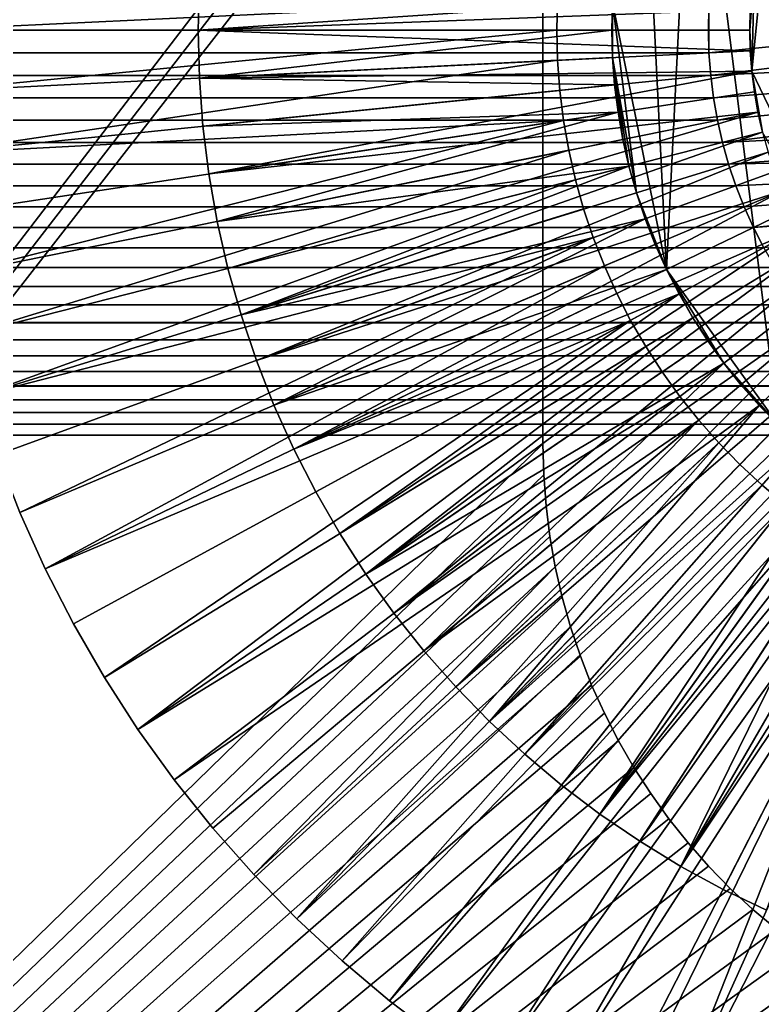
# Model space of a CAD drawing. Header units: millimetres. Extents: x 0 to 520, y -2 to 382.
# Drawn here: x 330.853 to 333.545, y 339.465 to 343.037 of the extents above; entities that cross this region are included whole.
import ezdxf

# ---------------------------------------------------------------- set-up
doc = ezdxf.new("R2010")
doc.units = ezdxf.units.MM

msp = doc.modelspace()

# ---------------------------------------------------------------- linework, layer by layer
at = {"layer": 'BRASS', "color": 52}
for points in [[(509.2, 369.2, 103), (10.8, 369.2, 103), (10.8, 10.8, 103)], [(509.2, 369.2, 103), (10.8, 10.8, 103), (509.2, 10.8, 103)], [(333.3521, 342.9178, 92), (336.6316, 343.2459, 92), (333.3582, 342.8357, 92)], [(333.3521, 343.0822, 92), (336.6316, 343.2459, 92), (333.3521, 342.9178, 92)], [(333.3582, 342.8357, 92), (336.6316, 343.2459, 92), (336.65, 343, 92)], [(186.6479, 343.0822, 86), (333.3521, 343.0822, 86), (186.65, 343, 86)], [(186.65, 343, 86), (333.3521, 343.0822, 86), (333.35, 343, 86)], [(333.3521, 343.0822, 92), (333.35, 343, 92), (333.3521, 343.0822, 86)], [(333.3521, 343.0822, 86), (333.35, 343, 92), (333.35, 343, 86)], [(333.35, 343, 92), (333.3521, 343.0822, 92), (333.3521, 342.9178, 92)], [(186.6479, 342.9178, 86), (333.35, 343, 86), (333.3521, 342.9178, 86)], [(186.65, 343, 86), (333.35, 343, 86), (186.6479, 342.9178, 86)], [(333.35, 343, 92), (333.3521, 342.9178, 92), (333.35, 343, 86)], [(333.35, 343, 86), (333.3521, 342.9178, 92), (333.3521, 342.9178, 86)], [(333.3582, 342.8357, 92), (336.65, 343, 92), (333.3684, 342.7541, 92)], [(333.3684, 342.7541, 92), (336.65, 343, 92), (333.3827, 342.6731, 92)], [(333.3827, 342.6731, 92), (336.65, 343, 92), (333.401, 342.5929, 92)], [(333.401, 342.5929, 92), (336.65, 343, 92), (336.6316, 342.7541, 92)], [(186.6479, 342.9178, 86), (333.3521, 342.9178, 86), (186.6418, 342.8357, 86)], [(186.6418, 342.8357, 86), (333.3521, 342.9178, 86), (333.3582, 342.8357, 86)], [(333.3521, 342.9178, 92), (333.3582, 342.8357, 92), (333.3521, 342.9178, 86)], [(333.3521, 342.9178, 86), (333.3582, 342.8357, 92), (333.3582, 342.8357, 86)], [(186.6418, 342.8357, 86), (333.3582, 342.8357, 86), (186.6316, 342.7541, 86)], [(186.6316, 342.7541, 86), (333.3582, 342.8357, 86), (333.3684, 342.7541, 86)], [(333.3582, 342.8357, 92), (333.3684, 342.7541, 92), (333.3582, 342.8357, 86)], [(333.3582, 342.8357, 86), (333.3684, 342.7541, 92), (333.3684, 342.7541, 86)], [(186.6173, 342.6731, 86), (333.3684, 342.7541, 86), (333.3827, 342.6731, 86)], [(186.6316, 342.7541, 86), (333.3684, 342.7541, 86), (186.6173, 342.6731, 86)], [(333.3684, 342.7541, 92), (333.3827, 342.6731, 92), (333.3684, 342.7541, 86)], [(333.3684, 342.7541, 86), (333.3827, 342.6731, 92), (333.3827, 342.6731, 86)], [(333.401, 342.5929, 92), (336.6316, 342.7541, 92), (333.4233, 342.5137, 92)], [(333.4233, 342.5137, 92), (336.6316, 342.7541, 92), (336.599, 342.5929, 92)], [(186.599, 342.5929, 86), (333.3827, 342.6731, 86), (333.401, 342.5929, 86)], [(186.6173, 342.6731, 86), (333.3827, 342.6731, 86), (186.599, 342.5929, 86)], [(333.3827, 342.6731, 92), (333.401, 342.5929, 92), (333.3827, 342.6731, 86)], [(333.3827, 342.6731, 86), (333.401, 342.5929, 92), (333.401, 342.5929, 86)], [(186.599, 342.5929, 86), (333.4233, 342.5137, 86), (186.5767, 342.5137, 86)], [(186.599, 342.5929, 86), (333.401, 342.5929, 86), (333.4233, 342.5137, 86)], [(333.401, 342.5929, 92), (333.4233, 342.5137, 92), (333.401, 342.5929, 86)], [(333.401, 342.5929, 86), (333.4233, 342.5137, 92), (333.4233, 342.5137, 86)], [(333.4233, 342.5137, 92), (336.599, 342.5929, 92), (333.4495, 342.4357, 92)], [(333.4495, 342.4357, 92), (336.599, 342.5929, 92), (333.4796, 342.3591, 92)], [(333.4796, 342.3591, 92), (336.599, 342.5929, 92), (333.5134, 342.2841, 92)], [(333.5134, 342.2841, 92), (336.599, 342.5929, 92), (336.5767, 342.5137, 92)], [(186.5505, 342.4357, 86), (333.4233, 342.5137, 86), (333.4495, 342.4357, 86)], [(186.5767, 342.5137, 86), (333.4233, 342.5137, 86), (186.5505, 342.4357, 86)], [(333.4233, 342.5137, 92), (333.4495, 342.4357, 92), (333.4233, 342.5137, 86)], [(333.4233, 342.5137, 86), (333.4495, 342.4357, 92), (333.4495, 342.4357, 86)], [(333.5134, 342.2841, 92), (336.5767, 342.5137, 92), (333.5509, 342.2109, 92)], [(186.5505, 342.4357, 86), (333.4796, 342.3591, 86), (186.5204, 342.3591, 86)], [(186.5505, 342.4357, 86), (333.4495, 342.4357, 86), (333.4796, 342.3591, 86)], [(333.4495, 342.4357, 92), (333.4796, 342.3591, 92), (333.4495, 342.4357, 86)], [(333.4495, 342.4357, 86), (333.4796, 342.3591, 92), (333.4796, 342.3591, 86)], [(186.5204, 342.3591, 86), (333.4796, 342.3591, 86), (186.4866, 342.2841, 86)], [(186.4866, 342.2841, 86), (333.4796, 342.3591, 86), (333.5134, 342.2841, 86)], [(333.4796, 342.3591, 92), (333.5134, 342.2841, 92), (333.4796, 342.3591, 86)], [(333.4796, 342.3591, 86), (333.5134, 342.2841, 92), (333.5134, 342.2841, 86)], [(186.4491, 342.2109, 86), (333.5134, 342.2841, 86), (333.5509, 342.2109, 86)], [(186.4866, 342.2841, 86), (333.5134, 342.2841, 86), (186.4491, 342.2109, 86)], [(333.5134, 342.2841, 92), (333.5509, 342.2109, 92), (333.5134, 342.2841, 86)], [(333.5134, 342.2841, 86), (333.5509, 342.2109, 92), (333.5509, 342.2109, 86)], [(186.4491, 342.2109, 86), (333.5509, 342.2109, 86), (186.4079, 342.1396, 86)], [(186.4079, 342.1396, 86), (333.5509, 342.2109, 86), (333.5921, 342.1396, 86)], [(186.3633, 342.0705, 86), (333.5921, 342.1396, 86), (333.6367, 342.0705, 86)], [(186.4079, 342.1396, 86), (333.5921, 342.1396, 86), (186.3633, 342.0705, 86)], [(186.3153, 342.0037, 86), (333.6367, 342.0705, 86), (333.6847, 342.0037, 86)], [(186.3633, 342.0705, 86), (333.6367, 342.0705, 86), (186.3153, 342.0037, 86)], [(186.3153, 342.0037, 86), (333.736, 341.9394, 86), (186.264, 341.9394, 86)], [(186.3153, 342.0037, 86), (333.6847, 342.0037, 86), (333.736, 341.9394, 86)], [(186.264, 341.9394, 86), (333.7905, 341.8777, 86), (186.2095, 341.8777, 86)], [(186.264, 341.9394, 86), (333.736, 341.9394, 86), (333.7905, 341.8777, 86)], [(186.1521, 341.8188, 86), (333.7905, 341.8777, 86), (333.8479, 341.8188, 86)], [(186.2095, 341.8777, 86), (333.7905, 341.8777, 86), (186.1521, 341.8188, 86)], [(186.1521, 341.8188, 86), (333.8479, 341.8188, 86), (186.0918, 341.7629, 86)], [(333.8479, 341.8188, 86), (333.9082, 341.7629, 86), (186.0918, 341.7629, 86)], [(186.0918, 341.7629, 86), (333.9712, 341.71, 86), (186.0288, 341.71, 86)], [(333.9082, 341.7629, 86), (333.9712, 341.71, 86), (186.0918, 341.7629, 86)], [(186.0288, 341.71, 86), (333.9712, 341.71, 86), (185.9632, 341.6603, 86)], [(333.9712, 341.71, 86), (334.0368, 341.6603, 86), (185.9632, 341.6603, 86)], [(185.9632, 341.6603, 86), (334.1048, 341.614, 86), (185.8952, 341.614, 86)], [(334.0368, 341.6603, 86), (334.1048, 341.614, 86), (185.9632, 341.6603, 86)], [(185.8952, 341.614, 86), (334.1048, 341.614, 86), (185.825, 341.5711, 86)], [(334.1048, 341.614, 86), (334.175, 341.5711, 86), (185.825, 341.5711, 86)], [(185.825, 341.5711, 86), (334.2473, 341.5317, 86), (185.7527, 341.5317, 86)], [(334.175, 341.5711, 86), (334.2473, 341.5317, 86), (185.825, 341.5711, 86)], [(185.7527, 341.5317, 86), (334.2473, 341.5317, 86), (185.7527, 38.4683, 86)], [(185.7527, 38.4683, 86), (334.2473, 341.5317, 86), (334.2473, 38.4683, 86)]]:
    msp.add_3dface(points, dxfattribs=at)
at = {"layer": 'STEEL', "color": 8}
for points in [[(323, 332, 86), (332.7612, 344.724, 86), (323, 360, 86)], [(332.75, 344.5, 83), (323, 332, 83), (323, 357, 83)], [(323, 332, 86), (332.7528, 344.6122, 86), (332.7612, 344.724, 86)], [(323, 332, 86), (332.75, 344.5, 86), (332.7528, 344.6122, 86)], [(332.75, 341.5, 83), (323, 332, 83), (332.75, 344.5, 83)], [(323, 332, 86), (332.75, 341.5, 86), (332.75, 344.5, 86)], [(332.75, 344.5, 83), (332.75, 344.5, 86), (332.75, 341.5, 83)], [(332.75, 341.5, 83), (332.75, 344.5, 86), (332.75, 341.5, 86)], [(333.6035, 341.5683, 90), (333.6766, 344.4996, 90), (333.2934, 344.0429, 90)], [(333.1981, 342.1322, 90), (333.2934, 344.0429, 90), (333.1206, 343.684, 90)], [(333.6035, 341.5683, 90), (333.2934, 344.0429, 90), (333.1981, 342.1322, 90)], [(333.1981, 342.1322, 90), (333.1206, 343.684, 90), (333.0025, 343.0997, 90)], [(333.5666, 343.4421, 80.4), (333.5075, 342.8506, 80.4), (333.5168, 343.2236, 80.4)], [(333.5666, 343.4421, 80.4), (333.9526, 341.9262, 80.4), (333.5075, 342.8506, 80.4)], [(330.5, 343, 83), (332.8027, 343.1097, 83), (330.5056, 343.2243, 83)], [(332.8027, 343.1097, 82), (330.5, 343, 82), (330.5056, 343.2243, 82)], [(333.5168, 343.2236, 80.4), (333.5, 343, 80.4), (333.5019, 343.0748, 80.4)], [(333.5168, 343.2236, 80.4), (333.5075, 342.8506, 80.4), (333.5, 343, 80.4)], [(331.5, 343, 82), (333.0025, 343.0997, 82), (331.5044, 343.1745, 82)], [(331.5, 343, 82), (331.5044, 343.1745, 78.5), (331.5, 343, 78.5)], [(331.5, 343, 82), (331.5044, 343.1745, 82), (331.5044, 343.1745, 78.5)], [(333.5019, 343.0748, 78.5), (331.5, 343, 78.5), (331.5044, 343.1745, 78.5)], [(330.5, 343, 83), (332.8, 343, 83), (332.8027, 343.1097, 83)], [(332.8, 343, 82), (330.5, 343, 82), (332.8027, 343.1097, 82)], [(331.5, 343, 82), (333, 343, 82), (333.0025, 343.0997, 82)], [(332.8027, 343.1097, 82), (332.8, 343, 83), (332.8, 343, 82)], [(332.8027, 343.1097, 83), (332.8, 343, 83), (332.8027, 343.1097, 82)], [(333, 343, 90), (333.0025, 343.0997, 82), (333, 343, 82)], [(333, 343, 90), (333.0025, 343.0997, 90), (333.0025, 343.0997, 82)], [(333.0025, 342.9003, 90), (333.0025, 343.0997, 90), (333, 343, 90)], [(333.0889, 342.4105, 90), (333.0025, 343.0997, 90), (333.0025, 342.9003, 90)], [(333.1981, 342.1322, 90), (333.0025, 343.0997, 90), (333.0889, 342.4105, 90)], [(333.5, 343, 78.5), (331.5, 343, 78.5), (333.5019, 343.0748, 78.5)], [(333.5019, 343.0748, 80.4), (333.5, 343, 80.4), (333.5019, 343.0748, 78.5)], [(333.5019, 343.0748, 78.5), (333.5, 343, 80.4), (333.5, 343, 78.5)], [(330.5056, 342.7757, 83), (332.8, 343, 83), (330.5, 343, 83)], [(332.8, 343, 82), (330.5056, 342.7757, 82), (330.5, 343, 82)], [(330.5056, 342.7757, 83), (332.8027, 342.8903, 83), (332.8, 343, 83)], [(332.8027, 342.8903, 82), (330.5056, 342.7757, 82), (332.8, 343, 82)], [(331.5044, 342.8255, 82), (333, 343, 82), (331.5, 343, 82)], [(331.5044, 342.8255, 82), (331.5, 343, 82), (331.5, 343, 78.5)], [(331.5044, 342.8255, 82), (331.5, 343, 78.5), (331.5044, 342.8255, 78.5)], [(333.5019, 342.9252, 78.5), (331.5, 343, 78.5), (333.5, 343, 78.5)], [(333.5019, 342.9252, 78.5), (331.5044, 342.8255, 78.5), (331.5, 343, 78.5)], [(331.5044, 342.8255, 82), (333.0025, 342.9003, 82), (333, 343, 82)], [(332.8, 343, 83), (332.8027, 342.8903, 83), (332.8, 343, 82)], [(332.8, 343, 82), (332.8027, 342.8903, 83), (332.8027, 342.8903, 82)], [(333.0025, 342.9003, 90), (333, 343, 90), (333, 343, 82)], [(333.0025, 342.9003, 90), (333, 343, 82), (333.0025, 342.9003, 82)], [(333.5, 343, 80.4), (333.5019, 342.9252, 80.4), (333.5, 343, 78.5)], [(333.5, 343, 78.5), (333.5019, 342.9252, 80.4), (333.5019, 342.9252, 78.5)], [(333.5, 343, 80.4), (333.5075, 342.8506, 80.4), (333.5019, 342.9252, 80.4)], [(333.5075, 342.8506, 78.5), (331.5044, 342.8255, 78.5), (333.5019, 342.9252, 78.5)], [(333.5019, 342.9252, 78.5), (333.5075, 342.8506, 80.4), (333.5075, 342.8506, 78.5)], [(333.5019, 342.9252, 80.4), (333.5075, 342.8506, 80.4), (333.5019, 342.9252, 78.5)], [(330.5224, 342.5519, 83), (332.8027, 342.8903, 83), (330.5056, 342.7757, 83)], [(332.8027, 342.8903, 82), (330.5224, 342.5519, 82), (330.5056, 342.7757, 82)], [(330.5224, 342.5519, 83), (332.8109, 342.781, 83), (332.8027, 342.8903, 83)], [(332.8109, 342.781, 82), (330.5224, 342.5519, 82), (332.8027, 342.8903, 82)], [(331.5044, 342.8255, 82), (333.0099, 342.8009, 82), (333.0025, 342.9003, 82)], [(332.8027, 342.8903, 82), (332.8109, 342.781, 83), (332.8109, 342.781, 82)], [(332.8027, 342.8903, 83), (332.8109, 342.781, 83), (332.8027, 342.8903, 82)], [(333.0099, 342.8009, 90), (333.0025, 342.9003, 82), (333.0099, 342.8009, 82)], [(333.0099, 342.8009, 90), (333.0025, 342.9003, 90), (333.0025, 342.9003, 82)], [(333.0223, 342.7019, 90), (333.0025, 342.9003, 90), (333.0099, 342.8009, 90)], [(333.0397, 342.6037, 90), (333.0025, 342.9003, 90), (333.0223, 342.7019, 90)], [(333.0618, 342.5065, 90), (333.0025, 342.9003, 90), (333.0397, 342.6037, 90)], [(333.0889, 342.4105, 90), (333.0025, 342.9003, 90), (333.0618, 342.5065, 90)], [(333.5075, 342.8506, 78.5), (331.5174, 342.6515, 78.5), (331.5044, 342.8255, 78.5)], [(333.5075, 342.8506, 78.5), (331.5391, 342.4784, 78.5), (331.5174, 342.6515, 78.5)], [(333.5168, 342.7764, 78.5), (331.5391, 342.4784, 78.5), (333.5075, 342.8506, 78.5)], [(333.5075, 342.8506, 78.5), (333.5168, 342.7764, 80.4), (333.5168, 342.7764, 78.5)], [(333.5075, 342.8506, 80.4), (333.5168, 342.7764, 80.4), (333.5075, 342.8506, 78.5)], [(333.5075, 342.8506, 80.4), (333.5297, 342.7028, 80.4), (333.5168, 342.7764, 80.4)], [(333.5075, 342.8506, 80.4), (333.5464, 342.6299, 80.4), (333.5297, 342.7028, 80.4)], [(333.5075, 342.8506, 80.4), (333.9526, 341.9262, 80.4), (333.5464, 342.6299, 80.4)], [(331.5174, 342.6515, 82), (333.0099, 342.8009, 82), (331.5044, 342.8255, 82)], [(331.5174, 342.6515, 82), (331.5044, 342.8255, 78.5), (331.5174, 342.6515, 78.5)], [(331.5174, 342.6515, 82), (331.5044, 342.8255, 82), (331.5044, 342.8255, 78.5)], [(331.5174, 342.6515, 82), (333.0223, 342.7019, 82), (333.0099, 342.8009, 82)], [(333.0223, 342.7019, 90), (333.0099, 342.8009, 82), (333.0223, 342.7019, 82)], [(333.0223, 342.7019, 90), (333.0099, 342.8009, 90), (333.0099, 342.8009, 82)], [(330.5224, 342.5519, 83), (332.8246, 342.6721, 83), (332.8109, 342.781, 83)], [(332.8246, 342.6721, 82), (330.5224, 342.5519, 82), (332.8109, 342.781, 82)], [(333.5297, 342.7028, 78.5), (331.5391, 342.4784, 78.5), (333.5168, 342.7764, 78.5)], [(332.8109, 342.781, 82), (332.8246, 342.6721, 83), (332.8246, 342.6721, 82)], [(332.8109, 342.781, 83), (332.8246, 342.6721, 83), (332.8109, 342.781, 82)], [(333.5168, 342.7764, 78.5), (333.5168, 342.7764, 80.4), (333.5297, 342.7028, 78.5)], [(333.5168, 342.7764, 80.4), (333.5297, 342.7028, 80.4), (333.5297, 342.7028, 78.5)], [(331.5391, 342.4784, 82), (333.0223, 342.7019, 82), (331.5174, 342.6515, 82)], [(333.5297, 342.7028, 78.5), (331.5694, 342.3065, 78.5), (331.5391, 342.4784, 78.5)], [(331.5694, 342.3065, 82), (333.0223, 342.7019, 82), (331.5391, 342.4784, 82)], [(333.5297, 342.7028, 78.5), (331.6082, 342.1363, 78.5), (331.5694, 342.3065, 78.5)], [(331.5694, 342.3065, 82), (333.0397, 342.6037, 82), (333.0223, 342.7019, 82)], [(333.5464, 342.6299, 78.5), (331.6082, 342.1363, 78.5), (333.5297, 342.7028, 78.5)], [(333.0223, 342.7019, 90), (333.0223, 342.7019, 82), (333.0397, 342.6037, 82)], [(333.0397, 342.6037, 90), (333.0223, 342.7019, 90), (333.0397, 342.6037, 82)], [(333.5297, 342.7028, 78.5), (333.5464, 342.6299, 80.4), (333.5464, 342.6299, 78.5)], [(333.5297, 342.7028, 80.4), (333.5464, 342.6299, 80.4), (333.5297, 342.7028, 78.5)], [(330.5503, 342.3293, 83), (332.8246, 342.6721, 83), (330.5224, 342.5519, 83)], [(332.8246, 342.6721, 82), (330.5503, 342.3293, 82), (330.5224, 342.5519, 82)], [(330.5892, 342.1083, 83), (332.8246, 342.6721, 83), (330.5503, 342.3293, 83)], [(332.8246, 342.6721, 82), (330.5892, 342.1083, 82), (330.5503, 342.3293, 82)], [(330.5892, 342.1083, 83), (332.8436, 342.5641, 83), (332.8246, 342.6721, 83)], [(332.8436, 342.5641, 82), (330.5892, 342.1083, 82), (332.8246, 342.6721, 82)], [(332.8246, 342.6721, 82), (332.8436, 342.5641, 83), (332.8436, 342.5641, 82)], [(332.8246, 342.6721, 83), (332.8436, 342.5641, 83), (332.8246, 342.6721, 82)], [(331.5391, 342.4784, 82), (331.5174, 342.6515, 78.5), (331.5391, 342.4784, 78.5)], [(331.5391, 342.4784, 82), (331.5174, 342.6515, 82), (331.5174, 342.6515, 78.5)], [(333.5464, 342.6299, 78.5), (331.6555, 341.9684, 78.5), (331.6082, 342.1363, 78.5)], [(333.5666, 342.5579, 78.5), (331.6555, 341.9684, 78.5), (333.5464, 342.6299, 78.5)], [(331.5694, 342.3065, 82), (333.0618, 342.5065, 82), (333.0397, 342.6037, 82)], [(333.0618, 342.5065, 90), (333.0397, 342.6037, 82), (333.0618, 342.5065, 82)], [(333.0618, 342.5065, 90), (333.0397, 342.6037, 90), (333.0397, 342.6037, 82)], [(330.6392, 341.8896, 83), (332.8436, 342.5641, 83), (330.5892, 342.1083, 83)], [(332.8436, 342.5641, 82), (330.6392, 341.8896, 82), (330.5892, 342.1083, 82)], [(330.6392, 341.8896, 83), (332.868, 342.4571, 83), (332.8436, 342.5641, 83)], [(332.868, 342.4571, 82), (330.6392, 341.8896, 82), (332.8436, 342.5641, 82)], [(333.5666, 342.5579, 78.5), (331.7111, 341.8029, 78.5), (331.6555, 341.9684, 78.5)], [(333.5905, 342.487, 78.5), (331.7111, 341.8029, 78.5), (333.5666, 342.5579, 78.5)], [(332.8436, 342.5641, 82), (332.868, 342.4571, 83), (332.868, 342.4571, 82)], [(332.8436, 342.5641, 83), (332.868, 342.4571, 83), (332.8436, 342.5641, 82)], [(331.6082, 342.1363, 82), (333.0618, 342.5065, 82), (331.5694, 342.3065, 82)], [(331.6555, 341.9684, 82), (333.0618, 342.5065, 82), (331.6082, 342.1363, 82)], [(331.6555, 341.9684, 82), (333.0889, 342.4105, 82), (333.0618, 342.5065, 82)], [(333.6178, 342.4173, 78.5), (331.7111, 341.8029, 78.5), (333.5905, 342.487, 78.5)], [(333.0889, 342.4105, 90), (333.0618, 342.5065, 82), (333.0889, 342.4105, 82)], [(333.0889, 342.4105, 90), (333.0618, 342.5065, 90), (333.0618, 342.5065, 82)], [(330.6999, 341.6736, 83), (332.868, 342.4571, 83), (330.6392, 341.8896, 83)], [(332.868, 342.4571, 82), (330.6999, 341.6736, 82), (330.6392, 341.8896, 82)], [(330.6999, 341.6736, 83), (332.8977, 342.3515, 83), (332.868, 342.4571, 83)], [(332.8977, 342.3515, 82), (330.6999, 341.6736, 82), (332.868, 342.4571, 82)], [(331.5391, 342.4784, 82), (331.5391, 342.4784, 78.5), (331.5694, 342.3065, 78.5)], [(331.5694, 342.3065, 82), (331.5391, 342.4784, 82), (331.5694, 342.3065, 78.5)], [(332.868, 342.4571, 82), (332.8977, 342.3515, 83), (332.8977, 342.3515, 82)], [(332.868, 342.4571, 83), (332.8977, 342.3515, 83), (332.868, 342.4571, 82)], [(331.6555, 341.9684, 82), (333.1206, 342.316, 82), (333.0889, 342.4105, 82)], [(333.6178, 342.4173, 78.5), (331.7748, 341.6405, 78.5), (331.7111, 341.8029, 78.5)], [(333.6178, 342.4173, 78.5), (331.8466, 341.4814, 78.5), (331.7748, 341.6405, 78.5)], [(333.6485, 342.3492, 78.5), (331.8466, 341.4814, 78.5), (333.6178, 342.4173, 78.5)], [(333.0889, 342.4105, 90), (333.0889, 342.4105, 82), (333.1206, 342.316, 82)], [(333.1206, 342.316, 90), (333.0889, 342.4105, 90), (333.1206, 342.316, 82)], [(333.1981, 342.1322, 90), (333.0889, 342.4105, 90), (333.1206, 342.316, 90)], [(330.6999, 341.6736, 83), (332.9327, 342.2476, 83), (332.8977, 342.3515, 83)], [(332.9327, 342.2476, 82), (330.6999, 341.6736, 82), (332.8977, 342.3515, 82)], [(333.6827, 342.2826, 78.5), (331.8466, 341.4814, 78.5), (333.6485, 342.3492, 78.5)], [(332.8977, 342.3515, 82), (332.9327, 342.2476, 83), (332.9327, 342.2476, 82)], [(332.8977, 342.3515, 83), (332.9327, 342.2476, 83), (332.8977, 342.3515, 82)], [(331.6082, 342.1363, 82), (331.5694, 342.3065, 78.5), (331.6082, 342.1363, 78.5)], [(331.6082, 342.1363, 82), (331.5694, 342.3065, 82), (331.5694, 342.3065, 78.5)], [(331.7111, 341.8029, 82), (333.1206, 342.316, 82), (331.6555, 341.9684, 82)], [(331.7748, 341.6405, 82), (333.1206, 342.316, 82), (331.7111, 341.8029, 82)], [(331.7748, 341.6405, 82), (333.157, 342.2231, 82), (333.1206, 342.316, 82)], [(333.157, 342.2231, 90), (333.1206, 342.316, 82), (333.157, 342.2231, 82)], [(333.157, 342.2231, 90), (333.1206, 342.316, 90), (333.1206, 342.316, 82)], [(333.1981, 342.1322, 90), (333.1206, 342.316, 90), (333.157, 342.2231, 90)], [(333.6827, 342.2826, 78.5), (331.9262, 341.3261, 78.5), (331.8466, 341.4814, 78.5)], [(333.6827, 342.2826, 78.5), (332.0135, 341.175, 78.5), (331.9262, 341.3261, 78.5)], [(333.7201, 342.2178, 78.5), (332.0135, 341.175, 78.5), (333.6827, 342.2826, 78.5)], [(330.7714, 341.4609, 83), (332.9327, 342.2476, 83), (330.6999, 341.6736, 83)], [(332.9327, 342.2476, 82), (330.7714, 341.4609, 82), (330.6999, 341.6736, 82)], [(330.8534, 341.252, 83), (332.9327, 342.2476, 83), (330.7714, 341.4609, 83)], [(332.9327, 342.2476, 82), (330.8534, 341.252, 82), (330.7714, 341.4609, 82)], [(330.8534, 341.252, 83), (332.9728, 342.1454, 83), (332.9327, 342.2476, 83)], [(332.9728, 342.1454, 82), (330.8534, 341.252, 82), (332.9327, 342.2476, 82)], [(332.9327, 342.2476, 82), (332.9728, 342.1454, 83), (332.9728, 342.1454, 82)], [(332.9327, 342.2476, 83), (332.9728, 342.1454, 83), (332.9327, 342.2476, 82)], [(331.7748, 341.6405, 82), (333.1981, 342.1322, 82), (333.157, 342.2231, 82)], [(333.7201, 342.2178, 78.5), (332.1082, 341.0284, 78.5), (332.0135, 341.175, 78.5)], [(333.7606, 342.155, 78.5), (332.1082, 341.0284, 78.5), (333.7201, 342.2178, 78.5)], [(333.1981, 342.1322, 90), (333.157, 342.2231, 82), (333.1981, 342.1322, 82)], [(333.1981, 342.1322, 90), (333.157, 342.2231, 90), (333.157, 342.2231, 82)], [(330.9456, 341.0475, 83), (332.9728, 342.1454, 83), (330.8534, 341.252, 83)], [(332.9728, 342.1454, 82), (330.9456, 341.0475, 82), (330.8534, 341.252, 82)], [(330.9456, 341.0475, 83), (333.0179, 342.0455, 83), (332.9728, 342.1454, 83)], [(333.0179, 342.0455, 82), (330.9456, 341.0475, 82), (332.9728, 342.1454, 82)], [(331.6082, 342.1363, 82), (331.6082, 342.1363, 78.5), (331.6555, 341.9684, 78.5)], [(331.6555, 341.9684, 82), (331.6082, 342.1363, 82), (331.6555, 341.9684, 78.5)], [(331.8466, 341.4814, 82), (333.1981, 342.1322, 82), (331.7748, 341.6405, 82)], [(331.8466, 341.4814, 82), (333.2436, 342.0435, 82), (333.1981, 342.1322, 82)], [(333.7606, 342.155, 78.5), (332.21, 340.8867, 78.5), (332.1082, 341.0284, 78.5)], [(333.8043, 342.0943, 78.5), (332.21, 340.8867, 78.5), (333.7606, 342.155, 78.5)], [(332.9728, 342.1454, 82), (333.0179, 342.0455, 83), (333.0179, 342.0455, 82)], [(332.9728, 342.1454, 83), (333.0179, 342.0455, 83), (332.9728, 342.1454, 82)], [(333.2436, 342.0435, 90), (333.1981, 342.1322, 82), (333.2436, 342.0435, 82)], [(333.2436, 342.0435, 90), (333.1981, 342.1322, 90), (333.1981, 342.1322, 82)], [(333.2934, 341.9571, 90), (333.1981, 342.1322, 90), (333.2436, 342.0435, 90)], [(333.4057, 341.7924, 90), (333.1981, 342.1322, 90), (333.2934, 341.9571, 90)], [(333.6035, 341.5683, 90), (333.1981, 342.1322, 90), (333.4057, 341.7924, 90)], [(333.8509, 342.0358, 78.5), (332.21, 340.8867, 78.5), (333.8043, 342.0943, 78.5)], [(330.9456, 341.0475, 83), (333.0679, 341.9478, 83), (333.0179, 342.0455, 83)], [(333.0679, 341.9478, 82), (330.9456, 341.0475, 82), (333.0179, 342.0455, 82)], [(331.9262, 341.3261, 82), (333.2436, 342.0435, 82), (331.8466, 341.4814, 82)], [(332.0135, 341.175, 82), (333.2436, 342.0435, 82), (331.9262, 341.3261, 82)], [(332.0135, 341.175, 82), (333.2934, 341.9571, 82), (333.2436, 342.0435, 82)], [(333.8509, 342.0358, 78.5), (332.3188, 340.7502, 78.5), (332.21, 340.8867, 78.5)], [(333.8509, 342.0358, 78.5), (332.4343, 340.6194, 78.5), (332.3188, 340.7502, 78.5)], [(333.9004, 341.9797, 78.5), (332.4343, 340.6194, 78.5), (333.8509, 342.0358, 78.5)], [(333.0179, 342.0455, 82), (333.0679, 341.9478, 83), (333.0679, 341.9478, 82)], [(333.0179, 342.0455, 83), (333.0679, 341.9478, 83), (333.0179, 342.0455, 82)], [(333.2934, 341.9571, 90), (333.2436, 342.0435, 90), (333.2436, 342.0435, 82)], [(333.2934, 341.9571, 90), (333.2436, 342.0435, 82), (333.2934, 341.9571, 82)], [(333.9526, 341.9262, 78.5), (332.4343, 340.6194, 78.5), (333.9004, 341.9797, 78.5)], [(331.048, 340.8479, 83), (333.0679, 341.9478, 83), (330.9456, 341.0475, 83)], [(333.0679, 341.9478, 82), (331.048, 340.8479, 82), (330.9456, 341.0475, 82)], [(331.1602, 340.6535, 83), (333.0679, 341.9478, 83), (331.048, 340.8479, 83)], [(333.0679, 341.9478, 82), (331.1602, 340.6535, 82), (331.048, 340.8479, 82)], [(331.1602, 340.6535, 83), (333.1228, 341.8528, 83), (333.0679, 341.9478, 83)], [(333.1228, 341.8528, 82), (331.1602, 340.6535, 82), (333.0679, 341.9478, 82)], [(331.6555, 341.9684, 82), (331.6555, 341.9684, 78.5), (331.7111, 341.8029, 78.5)], [(331.7111, 341.8029, 82), (331.6555, 341.9684, 82), (331.7111, 341.8029, 78.5)], [(332.1082, 341.0284, 82), (333.2934, 341.9571, 82), (332.0135, 341.175, 82)], [(332.1082, 341.0284, 82), (333.3475, 341.8734, 82), (333.2934, 341.9571, 82)], [(333.0679, 341.9478, 83), (333.1228, 341.8528, 83), (333.0679, 341.9478, 82)], [(333.0679, 341.9478, 82), (333.1228, 341.8528, 83), (333.1228, 341.8528, 82)], [(333.3475, 341.8734, 90), (333.2934, 341.9571, 90), (333.2934, 341.9571, 82)], [(333.3475, 341.8734, 90), (333.2934, 341.9571, 82), (333.3475, 341.8734, 82)], [(333.4057, 341.7924, 90), (333.2934, 341.9571, 90), (333.3475, 341.8734, 90)], [(333.9526, 341.9262, 78.5), (332.5562, 340.4945, 78.5), (332.4343, 340.6194, 78.5)], [(334.0075, 341.8753, 78.5), (332.5562, 340.4945, 78.5), (333.9526, 341.9262, 78.5)], [(332.1082, 341.0284, 82), (333.4057, 341.7924, 82), (333.3475, 341.8734, 82)], [(332.6841, 340.3758, 78.5), (332.5562, 340.4945, 78.5), (334.0075, 341.8753, 78.5)], [(334.0648, 341.8273, 78.5), (332.6841, 340.3758, 78.5), (334.0075, 341.8753, 78.5)], [(333.4057, 341.7924, 90), (333.3475, 341.8734, 90), (333.3475, 341.8734, 82)], [(333.4057, 341.7924, 90), (333.3475, 341.8734, 82), (333.4057, 341.7924, 82)], [(331.2819, 340.4651, 83), (333.1228, 341.8528, 83), (331.1602, 340.6535, 83)], [(333.1228, 341.8528, 82), (331.2819, 340.4651, 82), (331.1602, 340.6535, 82)], [(331.2819, 340.4651, 83), (333.1823, 341.7607, 83), (333.1228, 341.8528, 83)], [(333.1823, 341.7607, 82), (331.2819, 340.4651, 82), (333.1228, 341.8528, 82)], [(333.1228, 341.8528, 83), (333.1823, 341.7607, 83), (333.1228, 341.8528, 82)], [(333.1228, 341.8528, 82), (333.1823, 341.7607, 83), (333.1823, 341.7607, 82)], [(331.7748, 341.6405, 82), (331.7111, 341.8029, 78.5), (331.7748, 341.6405, 78.5)], [(331.7748, 341.6405, 82), (331.7111, 341.8029, 82), (331.7111, 341.8029, 78.5)], [(332.8178, 340.2636, 78.5), (332.6841, 340.3758, 78.5), (334.0648, 341.8273, 78.5)], [(332.9569, 340.1582, 78.5), (332.8178, 340.2636, 78.5), (334.0648, 341.8273, 78.5)], [(334.1244, 341.7821, 78.5), (332.9569, 340.1582, 78.5), (334.0648, 341.8273, 78.5)], [(332.21, 340.8867, 82), (333.4057, 341.7924, 82), (332.1082, 341.0284, 82)], [(332.3188, 340.7502, 82), (333.4057, 341.7924, 82), (332.21, 340.8867, 82)], [(332.3188, 340.7502, 82), (333.4679, 341.7144, 82), (333.4057, 341.7924, 82)], [(334.1862, 341.74, 78.5), (332.9569, 340.1582, 78.5), (334.1244, 341.7821, 78.5)], [(333.4679, 341.7144, 90), (333.4057, 341.7924, 90), (333.4057, 341.7924, 82)], [(333.4679, 341.7144, 90), (333.4057, 341.7924, 82), (333.4679, 341.7144, 82)], [(333.6035, 341.5683, 90), (333.4057, 341.7924, 90), (333.4679, 341.7144, 90)], [(331.2819, 340.4651, 83), (333.2463, 341.6716, 83), (333.1823, 341.7607, 83)], [(333.2463, 341.6716, 82), (331.2819, 340.4651, 82), (333.1823, 341.7607, 82)], [(333.1011, 340.0599, 78.5), (332.9569, 340.1582, 78.5), (334.1862, 341.74, 78.5)], [(334.25, 341.701, 78.5), (333.1011, 340.0599, 78.5), (334.1862, 341.74, 78.5)], [(333.1823, 341.7607, 83), (333.2463, 341.6716, 83), (333.1823, 341.7607, 82)], [(333.1823, 341.7607, 82), (333.2463, 341.6716, 83), (333.2463, 341.6716, 82)], [(332.3188, 340.7502, 82), (333.5339, 341.6397, 82), (333.4679, 341.7144, 82)], [(333.25, 339.9689, 78.5), (333.1011, 340.0599, 78.5), (334.25, 341.701, 78.5)], [(334.3157, 341.6652, 78.5), (333.25, 339.9689, 78.5), (334.25, 341.701, 78.5)], [(333.5339, 341.6397, 90), (333.4679, 341.7144, 90), (333.4679, 341.7144, 82)], [(333.5339, 341.6397, 90), (333.4679, 341.7144, 82), (333.5339, 341.6397, 82)], [(333.6035, 341.5683, 90), (333.4679, 341.7144, 90), (333.5339, 341.6397, 90)], [(331.4129, 340.2829, 83), (333.2463, 341.6716, 83), (331.2819, 340.4651, 83)], [(333.2463, 341.6716, 82), (331.4129, 340.2829, 82), (331.2819, 340.4651, 82)], [(331.4129, 340.2829, 83), (333.3147, 341.5859, 83), (333.2463, 341.6716, 83)], [(333.3147, 341.5859, 82), (331.4129, 340.2829, 82), (333.2463, 341.6716, 82)], [(333.2463, 341.6716, 83), (333.3147, 341.5859, 83), (333.2463, 341.6716, 82)], [(333.2463, 341.6716, 82), (333.3147, 341.5859, 83), (333.3147, 341.5859, 82)], [(333.4033, 339.8854, 78.5), (333.25, 339.9689, 78.5), (334.3157, 341.6652, 78.5)], [(333.5605, 339.8097, 78.5), (333.4033, 339.8854, 78.5), (334.3157, 341.6652, 78.5)], [(331.8466, 341.4814, 82), (331.7748, 341.6405, 78.5), (331.8466, 341.4814, 78.5)], [(331.8466, 341.4814, 82), (331.7748, 341.6405, 82), (331.7748, 341.6405, 78.5)], [(332.4343, 340.6194, 82), (333.5339, 341.6397, 82), (332.3188, 340.7502, 82)], [(332.5562, 340.4945, 82), (333.5339, 341.6397, 82), (332.4343, 340.6194, 82)], [(332.5562, 340.4945, 82), (333.6035, 341.5683, 82), (333.5339, 341.6397, 82)], [(333.6035, 341.5683, 90), (333.5339, 341.6397, 90), (333.5339, 341.6397, 82)], [(333.6035, 341.5683, 90), (333.5339, 341.6397, 82), (333.6035, 341.5683, 82)], [(331.5528, 340.1075, 83), (333.3147, 341.5859, 83), (331.4129, 340.2829, 83)], [(333.3147, 341.5859, 82), (331.5528, 340.1075, 82), (331.4129, 340.2829, 82)], [(331.7013, 339.9392, 83), (333.3147, 341.5859, 83), (331.5528, 340.1075, 83)], [(333.3147, 341.5859, 82), (331.7013, 339.9392, 82), (331.5528, 340.1075, 82)], [(331.7013, 339.9392, 83), (333.3873, 341.5036, 83), (333.3147, 341.5859, 83)], [(333.3873, 341.5036, 82), (331.7013, 339.9392, 82), (333.3147, 341.5859, 82)], [(333.3147, 341.5859, 83), (333.3873, 341.5036, 83), (333.3147, 341.5859, 82)], [(333.3147, 341.5859, 82), (333.3873, 341.5036, 83), (333.3873, 341.5036, 82)], [(332.5562, 340.4945, 82), (333.6766, 341.5004, 82), (333.6035, 341.5683, 82)], [(332.7528, 341.3878, 83), (323, 332, 83), (332.75, 341.5, 83)], [(323, 332, 86), (332.7528, 341.3878, 86), (332.75, 341.5, 86)], [(331.8579, 339.7786, 83), (333.3873, 341.5036, 83), (331.7013, 339.9392, 83)], [(333.3873, 341.5036, 82), (331.8579, 339.7786, 82), (331.7013, 339.9392, 82)], [(331.8466, 341.4814, 82), (331.8466, 341.4814, 78.5), (331.9262, 341.3261, 78.5)], [(331.9262, 341.3261, 82), (331.8466, 341.4814, 82), (331.9262, 341.3261, 78.5)], [(331.8579, 339.7786, 83), (333.4639, 341.4251, 83), (333.3873, 341.5036, 83)], [(333.4639, 341.4251, 82), (331.8579, 339.7786, 82), (333.3873, 341.5036, 82)], [(332.5562, 340.4945, 82), (332.6841, 340.3758, 82), (333.6766, 341.5004, 82)], [(332.6841, 340.3758, 82), (333.753, 341.4363, 82), (333.6766, 341.5004, 82)], [(332.75, 341.5, 86), (332.7528, 341.3878, 86), (332.75, 341.5, 83)], [(332.75, 341.5, 83), (332.7528, 341.3878, 86), (332.7528, 341.3878, 83)], [(333.3873, 341.5036, 83), (333.4639, 341.4251, 83), (333.3873, 341.5036, 82)], [(333.3873, 341.5036, 82), (333.4639, 341.4251, 83), (333.4639, 341.4251, 82)], [(330.8534, 341.252, 83), (330.7714, 341.4609, 82), (330.8534, 341.252, 82)], [(330.8534, 341.252, 83), (330.7714, 341.4609, 83), (330.7714, 341.4609, 82)], [(331.8579, 339.7786, 83), (333.5443, 341.3505, 83), (333.4639, 341.4251, 83)], [(333.5443, 341.3505, 82), (331.8579, 339.7786, 82), (333.4639, 341.4251, 82)], [(332.6841, 340.3758, 82), (332.8178, 340.2636, 82), (333.753, 341.4363, 82)], [(332.8178, 340.2636, 82), (333.8325, 341.3761, 82), (333.753, 341.4363, 82)], [(333.4639, 341.4251, 83), (333.5443, 341.3505, 83), (333.4639, 341.4251, 82)], [(333.4639, 341.4251, 82), (333.5443, 341.3505, 83), (333.5443, 341.3505, 82)], [(332.7612, 341.276, 83), (323, 332, 83), (332.7528, 341.3878, 83)], [(323, 332, 86), (332.7612, 341.276, 86), (332.7528, 341.3878, 86)], [(332.7528, 341.3878, 86), (332.7612, 341.276, 86), (332.7528, 341.3878, 83)], [(332.7528, 341.3878, 83), (332.7612, 341.276, 86), (332.7612, 341.276, 83)], [(332.8178, 340.2636, 82), (332.9569, 340.1582, 82), (333.8325, 341.3761, 82)], [(332.9569, 340.1582, 82), (333.9149, 341.3199, 82), (333.8325, 341.3761, 82)], [(331.8579, 339.7786, 83), (332.0224, 339.626, 83), (333.5443, 341.3505, 83)], [(332.0224, 339.626, 82), (331.8579, 339.7786, 82), (333.5443, 341.3505, 82)], [(332.0224, 339.626, 83), (333.6283, 341.28, 83), (333.5443, 341.3505, 83)], [(333.6283, 341.28, 82), (332.0224, 339.626, 82), (333.5443, 341.3505, 82)], [(333.5443, 341.3505, 83), (333.6283, 341.28, 83), (333.5443, 341.3505, 82)], [(333.5443, 341.3505, 82), (333.6283, 341.28, 83), (333.6283, 341.28, 82)], [(332.0135, 341.175, 82), (331.9262, 341.3261, 82), (331.9262, 341.3261, 78.5)], [(332.0135, 341.175, 82), (331.9262, 341.3261, 78.5), (332.0135, 341.175, 78.5)], [(332.9569, 340.1582, 82), (333.1011, 340.0599, 82), (333.9149, 341.3199, 82)], [(333.1011, 340.0599, 82), (333.25, 339.9689, 82), (333.9149, 341.3199, 82)], [(333.25, 339.9689, 82), (334, 341.2679, 82), (333.9149, 341.3199, 82)], [(332.7751, 341.1647, 83), (323, 332, 83), (332.7612, 341.276, 83)], [(323, 332, 86), (332.7751, 341.1647, 86), (332.7612, 341.276, 86)], [(332.0224, 339.626, 83), (332.1943, 339.4818, 83), (333.6283, 341.28, 83)], [(332.1943, 339.4818, 82), (332.0224, 339.626, 82), (333.6283, 341.28, 82)], [(332.1943, 339.4818, 83), (333.7158, 341.2137, 83), (333.6283, 341.28, 83)], [(333.7158, 341.2137, 82), (332.1943, 339.4818, 82), (333.6283, 341.28, 82)], [(332.7612, 341.276, 83), (332.7612, 341.276, 86), (332.7751, 341.1647, 83)], [(332.7612, 341.276, 86), (332.7751, 341.1647, 86), (332.7751, 341.1647, 83)], [(333.25, 339.9689, 82), (334.0876, 341.2203, 82), (334, 341.2679, 82)], [(330.9456, 341.0475, 83), (330.8534, 341.252, 82), (330.9456, 341.0475, 82)], [(330.9456, 341.0475, 83), (330.8534, 341.252, 83), (330.8534, 341.252, 82)], [(332.1943, 339.4818, 83), (332.3732, 339.3463, 83), (333.7158, 341.2137, 83)], [(332.3732, 339.3463, 82), (332.1943, 339.4818, 82), (333.7158, 341.2137, 82)], [(332.3732, 339.3463, 83), (333.8064, 341.1519, 83), (333.7158, 341.2137, 83)], [(333.8064, 341.1519, 82), (332.3732, 339.3463, 82), (333.7158, 341.2137, 82)], [(333.25, 339.9689, 82), (333.4033, 339.8854, 82), (334.0876, 341.2203, 82)], [(333.4033, 339.8854, 82), (333.5605, 339.8097, 82), (334.0876, 341.2203, 82)], [(332.7946, 341.0542, 83), (323, 332, 83), (332.7751, 341.1647, 83)], [(323, 332, 86), (332.7946, 341.0542, 86), (332.7751, 341.1647, 86)], [(332.1082, 341.0284, 82), (332.0135, 341.175, 82), (332.0135, 341.175, 78.5)], [(332.1082, 341.0284, 82), (332.0135, 341.175, 78.5), (332.1082, 341.0284, 78.5)], [(332.7751, 341.1647, 86), (332.7946, 341.0542, 86), (332.7751, 341.1647, 83)], [(332.7751, 341.1647, 83), (332.7946, 341.0542, 86), (332.7946, 341.0542, 83)], [(332.3732, 339.3463, 83), (332.5585, 339.2199, 83), (333.8064, 341.1519, 83)], [(332.5585, 339.2199, 82), (332.3732, 339.3463, 82), (333.8064, 341.1519, 82)], [(332.5585, 339.2199, 83), (333.9, 341.0947, 83), (333.8064, 341.1519, 83)], [(333.9, 341.0947, 82), (332.5585, 339.2199, 82), (333.8064, 341.1519, 82)], [(332.5585, 339.2199, 83), (332.75, 339.1029, 83), (333.9, 341.0947, 83)], [(332.75, 339.1029, 82), (332.5585, 339.2199, 82), (333.9, 341.0947, 82)], [(332.75, 339.1029, 83), (333.9963, 341.0423, 83), (333.9, 341.0947, 83)], [(333.9963, 341.0423, 82), (332.75, 339.1029, 82), (333.9, 341.0947, 82)], [(332.8196, 340.9448, 83), (323, 332, 83), (332.7946, 341.0542, 83)], [(323, 332, 86), (332.8196, 340.9448, 86), (332.7946, 341.0542, 86)], [(332.7946, 341.0542, 83), (332.7946, 341.0542, 86), (332.8196, 340.9448, 83)], [(332.7946, 341.0542, 86), (332.8196, 340.9448, 86), (332.8196, 340.9448, 83)], [(331.048, 340.8479, 83), (330.9456, 341.0475, 82), (331.048, 340.8479, 82)], [(331.048, 340.8479, 83), (330.9456, 341.0475, 83), (330.9456, 341.0475, 82)], [(332.21, 340.8867, 82), (332.1082, 341.0284, 82), (332.1082, 341.0284, 78.5)], [(332.21, 340.8867, 82), (332.1082, 341.0284, 78.5), (332.21, 340.8867, 78.5)], [(332.75, 339.1029, 83), (332.9471, 338.9956, 83), (333.9963, 341.0423, 83)], [(332.9471, 338.9956, 82), (332.75, 339.1029, 82), (333.9963, 341.0423, 82)], [(332.9471, 338.9956, 83), (333.1492, 338.8982, 83), (333.9963, 341.0423, 83)], [(333.1492, 338.8982, 82), (332.9471, 338.9956, 82), (333.9963, 341.0423, 82)], [(333.1492, 338.8982, 83), (334.0952, 340.9947, 83), (333.9963, 341.0423, 83)], [(334.0952, 340.9947, 82), (333.1492, 338.8982, 82), (333.9963, 341.0423, 82)], [(333.1492, 338.8982, 83), (334.1962, 340.9521, 83), (334.0952, 340.9947, 83)], [(334.1962, 340.9521, 82), (333.1492, 338.8982, 82), (334.0952, 340.9947, 82)], [(332.85, 340.8368, 83), (323, 332, 83), (332.8196, 340.9448, 83)], [(323, 332, 86), (332.85, 340.8368, 86), (332.8196, 340.9448, 86)], [(332.8196, 340.9448, 83), (332.8196, 340.9448, 86), (332.85, 340.8368, 83)], [(332.8196, 340.9448, 86), (332.85, 340.8368, 86), (332.85, 340.8368, 83)], [(333.1492, 338.8982, 83), (333.356, 338.8111, 83), (334.1962, 340.9521, 83)], [(333.356, 338.8111, 82), (333.1492, 338.8982, 82), (334.1962, 340.9521, 82)], [(333.356, 338.8111, 83), (334.2993, 340.9146, 83), (334.1962, 340.9521, 83)], [(334.2993, 340.9146, 82), (333.356, 338.8111, 82), (334.1962, 340.9521, 82)], [(333.356, 338.8111, 83), (333.5668, 338.7343, 83), (334.2993, 340.9146, 83)], [(333.5668, 338.7343, 82), (333.356, 338.8111, 82), (334.2993, 340.9146, 82)], [(332.21, 340.8867, 82), (332.21, 340.8867, 78.5), (332.3188, 340.7502, 78.5)], [(332.3188, 340.7502, 82), (332.21, 340.8867, 82), (332.3188, 340.7502, 78.5)], [(332.8857, 340.7305, 83), (323, 332, 83), (332.85, 340.8368, 83)], [(323, 332, 86), (332.8857, 340.7305, 86), (332.85, 340.8368, 86)], [(331.1602, 340.6535, 83), (331.048, 340.8479, 83), (331.048, 340.8479, 82)], [(331.1602, 340.6535, 83), (331.048, 340.8479, 82), (331.1602, 340.6535, 82)], [(332.85, 340.8368, 86), (332.8857, 340.7305, 86), (332.85, 340.8368, 83)], [(332.85, 340.8368, 83), (332.8857, 340.7305, 86), (332.8857, 340.7305, 83)], [(332.9267, 340.626, 83), (323, 332, 83), (332.8857, 340.7305, 83)], [(323, 332, 86), (332.9267, 340.626, 86), (332.8857, 340.7305, 86)], [(332.4343, 340.6194, 82), (332.3188, 340.7502, 82), (332.3188, 340.7502, 78.5)], [(332.4343, 340.6194, 82), (332.3188, 340.7502, 78.5), (332.4343, 340.6194, 78.5)], [(332.8857, 340.7305, 86), (332.9267, 340.626, 86), (332.8857, 340.7305, 83)], [(332.8857, 340.7305, 83), (332.9267, 340.626, 86), (332.9267, 340.626, 83)], [(332.9728, 340.5238, 83), (323, 332, 83), (332.9267, 340.626, 83)], [(323, 332, 86), (332.9728, 340.5238, 86), (332.9267, 340.626, 86)], [(331.2819, 340.4651, 83), (331.1602, 340.6535, 83), (331.1602, 340.6535, 82)], [(331.2819, 340.4651, 83), (331.1602, 340.6535, 82), (331.2819, 340.4651, 82)], [(332.9267, 340.626, 83), (332.9267, 340.626, 86), (332.9728, 340.5238, 83)], [(332.9267, 340.626, 86), (332.9728, 340.5238, 86), (332.9728, 340.5238, 83)], [(332.5562, 340.4945, 82), (332.4343, 340.6194, 82), (332.4343, 340.6194, 78.5)], [(332.5562, 340.4945, 82), (332.4343, 340.6194, 78.5), (332.5562, 340.4945, 78.5)], [(333.024, 340.4239, 83), (323, 332, 83), (332.9728, 340.5238, 83)], [(323, 332, 86), (333.024, 340.4239, 86), (332.9728, 340.5238, 86)], [(332.9728, 340.5238, 86), (333.024, 340.4239, 86), (332.9728, 340.5238, 83)], [(332.9728, 340.5238, 83), (333.024, 340.4239, 86), (333.024, 340.4239, 83)], [(332.5562, 340.4945, 82), (332.5562, 340.4945, 78.5), (332.6841, 340.3758, 78.5)], [(332.6841, 340.3758, 82), (332.5562, 340.4945, 82), (332.6841, 340.3758, 78.5)], [(331.4129, 340.2829, 83), (331.2819, 340.4651, 83), (331.2819, 340.4651, 82)], [(331.4129, 340.2829, 83), (331.2819, 340.4651, 82), (331.4129, 340.2829, 82)], [(333.0801, 340.3268, 83), (323, 332, 83), (333.024, 340.4239, 83)], [(323, 332, 86), (333.0801, 340.3268, 86), (333.024, 340.4239, 86)], [(333.024, 340.4239, 83), (333.0801, 340.3268, 86), (333.0801, 340.3268, 83)], [(333.024, 340.4239, 86), (333.0801, 340.3268, 86), (333.024, 340.4239, 83)], [(332.8178, 340.2636, 82), (332.6841, 340.3758, 82), (332.6841, 340.3758, 78.5)], [(332.8178, 340.2636, 82), (332.6841, 340.3758, 78.5), (332.8178, 340.2636, 78.5)], [(333.141, 340.2325, 83), (323, 332, 83), (333.0801, 340.3268, 83)], [(323, 332, 86), (333.141, 340.2325, 86), (333.0801, 340.3268, 86)], [(333.0801, 340.3268, 83), (333.141, 340.2325, 86), (333.141, 340.2325, 83)], [(333.0801, 340.3268, 86), (333.141, 340.2325, 86), (333.0801, 340.3268, 83)], [(331.5528, 340.1075, 83), (331.4129, 340.2829, 83), (331.4129, 340.2829, 82)], [(331.5528, 340.1075, 83), (331.4129, 340.2829, 82), (331.5528, 340.1075, 82)], [(333.2065, 340.1414, 83), (323, 332, 83), (333.141, 340.2325, 83)], [(323, 332, 86), (333.2065, 340.1414, 86), (333.141, 340.2325, 86)], [(332.9569, 340.1582, 82), (332.8178, 340.2636, 82), (332.8178, 340.2636, 78.5)], [(332.9569, 340.1582, 82), (332.8178, 340.2636, 78.5), (332.9569, 340.1582, 78.5)], [(333.141, 340.2325, 83), (333.2065, 340.1414, 86), (333.2065, 340.1414, 83)], [(333.141, 340.2325, 86), (333.2065, 340.1414, 86), (333.141, 340.2325, 83)], [(333.1011, 340.0599, 82), (332.9569, 340.1582, 82), (332.9569, 340.1582, 78.5)], [(333.1011, 340.0599, 82), (332.9569, 340.1582, 78.5), (333.1011, 340.0599, 78.5)], [(333.2764, 340.0537, 83), (323, 332, 83), (333.2065, 340.1414, 83)], [(323, 332, 86), (333.2764, 340.0537, 86), (333.2065, 340.1414, 86)], [(333.2065, 340.1414, 83), (333.2764, 340.0537, 86), (333.2764, 340.0537, 83)], [(333.2065, 340.1414, 86), (333.2764, 340.0537, 86), (333.2065, 340.1414, 83)], [(331.7013, 339.9392, 83), (331.5528, 340.1075, 83), (331.5528, 340.1075, 82)], [(331.7013, 339.9392, 83), (331.5528, 340.1075, 82), (331.7013, 339.9392, 82)], [(333.3506, 339.9696, 83), (323, 332, 83), (333.2764, 340.0537, 83)], [(323, 332, 86), (333.3506, 339.9696, 86), (333.2764, 340.0537, 86)], [(333.25, 339.9689, 82), (333.1011, 340.0599, 82), (333.1011, 340.0599, 78.5)], [(333.25, 339.9689, 82), (333.1011, 340.0599, 78.5), (333.25, 339.9689, 78.5)], [(333.2764, 340.0537, 83), (333.3506, 339.9696, 86), (333.3506, 339.9696, 83)], [(333.2764, 340.0537, 86), (333.3506, 339.9696, 86), (333.2764, 340.0537, 83)], [(333.429, 339.8893, 83), (323, 332, 83), (333.3506, 339.9696, 83)], [(323, 332, 86), (333.429, 339.8893, 86), (333.3506, 339.9696, 86)], [(333.4033, 339.8854, 82), (333.25, 339.9689, 82), (333.25, 339.9689, 78.5)], [(333.4033, 339.8854, 82), (333.25, 339.9689, 78.5), (333.4033, 339.8854, 78.5)], [(333.3506, 339.9696, 83), (333.429, 339.8893, 86), (333.429, 339.8893, 83)], [(333.3506, 339.9696, 86), (333.429, 339.8893, 86), (333.3506, 339.9696, 83)], [(331.8579, 339.7786, 83), (331.7013, 339.9392, 83), (331.7013, 339.9392, 82)], [(331.8579, 339.7786, 83), (331.7013, 339.9392, 82), (331.8579, 339.7786, 82)], [(333.5112, 339.813, 83), (323, 332, 83), (333.429, 339.8893, 83)], [(323, 332, 86), (333.5112, 339.813, 86), (333.429, 339.8893, 86)], [(333.5605, 339.8097, 82), (333.4033, 339.8854, 78.5), (333.5605, 339.8097, 78.5)], [(333.5605, 339.8097, 82), (333.4033, 339.8854, 82), (333.4033, 339.8854, 78.5)], [(333.429, 339.8893, 83), (333.5112, 339.813, 86), (333.5112, 339.813, 83)], [(333.429, 339.8893, 86), (333.5112, 339.813, 86), (333.429, 339.8893, 83)], [(333.5971, 339.7409, 83), (323, 332, 83), (333.5112, 339.813, 83)], [(323, 332, 86), (333.5971, 339.7409, 86), (333.5112, 339.813, 86)], [(333.5112, 339.813, 86), (333.5971, 339.7409, 86), (333.5112, 339.813, 83)], [(333.5112, 339.813, 83), (333.5971, 339.7409, 86), (333.5971, 339.7409, 83)], [(332.0224, 339.626, 83), (331.8579, 339.7786, 83), (331.8579, 339.7786, 82)], [(332.0224, 339.626, 83), (331.8579, 339.7786, 82), (332.0224, 339.626, 82)], [(333.6866, 339.6731, 83), (323, 332, 83), (333.5971, 339.7409, 83)], [(323, 332, 86), (333.6866, 339.6731, 86), (333.5971, 339.7409, 86)], [(333.7793, 339.6099, 83), (323, 332, 83), (333.6866, 339.6731, 83)], [(323, 332, 86), (333.7793, 339.6099, 86), (333.6866, 339.6731, 86)], [(332.1943, 339.4818, 83), (332.0224, 339.626, 83), (332.0224, 339.626, 82)], [(332.1943, 339.4818, 83), (332.0224, 339.626, 82), (332.1943, 339.4818, 82)], [(333.875, 339.5514, 83), (323, 332, 83), (333.7793, 339.6099, 83)], [(323, 332, 86), (333.875, 339.5514, 86), (333.7793, 339.6099, 86)], [(333.9735, 339.4978, 83), (323, 332, 83), (333.875, 339.5514, 83)], [(323, 332, 86), (333.9735, 339.4978, 86), (333.875, 339.5514, 86)], [(334.0746, 339.4491, 83), (323, 332, 83), (333.9735, 339.4978, 83)], [(323, 332, 86), (334.0746, 339.4491, 86), (333.9735, 339.4978, 86)], [(332.3732, 339.3463, 83), (332.1943, 339.4818, 83), (332.1943, 339.4818, 82)], [(332.3732, 339.3463, 83), (332.1943, 339.4818, 82), (332.3732, 339.3463, 82)]]:
    msp.add_3dface(points, dxfattribs=at)

doc.saveas('drawing.dxf')
